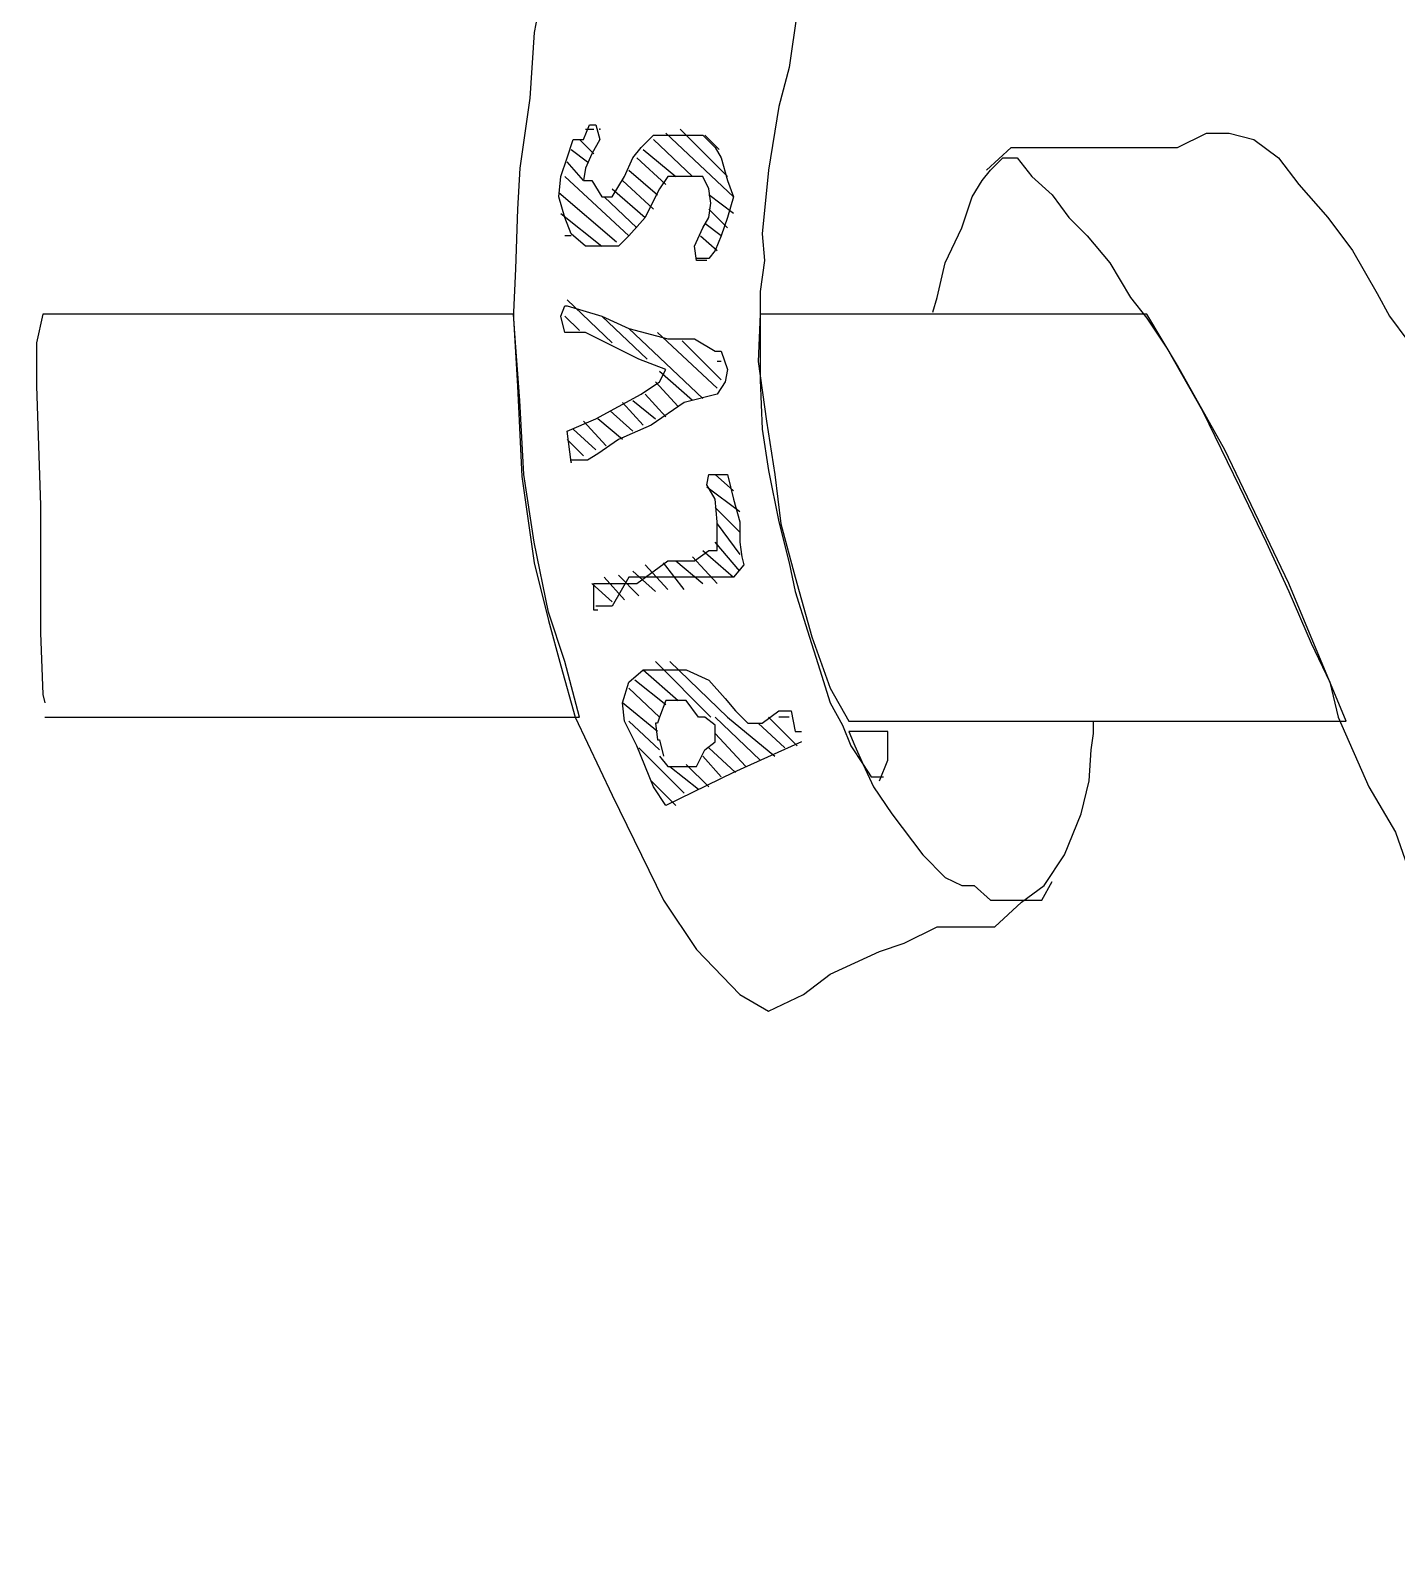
# Model space of a CAD drawing. Extents: x 731154 to 731744, y 4379381 to 4380408.
# Drawn here: x 731186.59 to 731193.23, y 4380228.09 to 4380235.47 of the extents above; entities that cross this region are included whole.
import ezdxf

# ---------------------------------------------------------------- set-up
doc = ezdxf.new("R2010")
doc.units = 0
doc.layers.get('0').update_dxf_attribs({"linetype": 'CONTINUOUS'})

msp = doc.modelspace()

# ---------------------------------------------------------------- linework, layer by layer
at = {"color": 0, "linetype": 'CONTINUOUS'}
for p, q in [((731189.11, 4380235.83), (731189.04, 4380235.46)), ((731189.11, 4380235.83), (731189.04, 4380235.46)), ((731190.32, 4380235.56), (731190.28, 4380235.29)), ((731190.32, 4380235.56), (731190.28, 4380235.29)), ((731189.04, 4380235.46), (731189.02, 4380235.14)), ((731189.04, 4380235.46), (731189.02, 4380235.14)), ((731190.28, 4380235.29), (731190.23, 4380235.1)), ((731190.28, 4380235.29), (731190.23, 4380235.1)), ((731189.02, 4380235.14), (731188.97, 4380234.8)), ((731189.02, 4380235.14), (731188.97, 4380234.8)), ((731190.23, 4380235.1), (731190.18, 4380234.79)), ((731190.23, 4380235.1), (731190.18, 4380234.79)), ((731189.28, 4380234.94), (731189.31, 4380235.01)), ((731189.28, 4380234.94), (731189.31, 4380235.01)), ((731189.29, 4380234.99), (731189.33, 4380234.99)), ((731189.29, 4380234.99), (731189.33, 4380234.99)), ((731189.31, 4380235.01), (731189.34, 4380235.01)), ((731189.31, 4380235.01), (731189.34, 4380235.01)), ((731189.34, 4380235.01), (731189.36, 4380234.94)), ((731189.34, 4380235.01), (731189.36, 4380234.94)), ((731189.56, 4380234.9), (731189.62, 4380234.96)), ((731189.56, 4380234.9), (731189.62, 4380234.96)), ((731189.62, 4380234.96), (731189.69, 4380234.96)), ((731189.62, 4380234.96), (731189.69, 4380234.96)), ((731189.68, 4380234.97), (731190.01, 4380234.66)), ((731189.68, 4380234.97), (731190.01, 4380234.66)), ((731189.69, 4380234.96), (731189.77, 4380234.96)), ((731189.69, 4380234.96), (731189.77, 4380234.96)), ((731189.98, 4380234.76), (731189.75, 4380234.99)), ((731189.98, 4380234.76), (731189.75, 4380234.99)), ((731189.77, 4380234.96), (731189.86, 4380234.96)), ((731189.77, 4380234.96), (731189.86, 4380234.96)), ((731189.86, 4380234.96), (731189.92, 4380234.9)), ((731189.86, 4380234.96), (731189.92, 4380234.9)), ((731189.87, 4380234.96), (731189.94, 4380234.89)), ((731189.87, 4380234.96), (731189.94, 4380234.89)), ((731192.17, 4380234.9), (731192.31, 4380234.97)), ((731192.17, 4380234.9), (731192.31, 4380234.97)), ((731192.31, 4380234.97), (731192.42, 4380234.97)), ((731192.31, 4380234.97), (731192.42, 4380234.97)), ((731192.42, 4380234.97), (731192.54, 4380234.94)), ((731192.42, 4380234.97), (731192.54, 4380234.94)), ((731189.2, 4380234.85), (731189.23, 4380234.94)), ((731189.2, 4380234.85), (731189.23, 4380234.94)), ((731189.22, 4380234.89), (731189.3, 4380234.83)), ((731189.22, 4380234.89), (731189.3, 4380234.83)), ((731189.23, 4380234.94), (731189.26, 4380234.94)), ((731189.23, 4380234.94), (731189.26, 4380234.94)), ((731189.33, 4380234.87), (731189.26, 4380234.94)), ((731189.26, 4380234.94), (731189.28, 4380234.94)), ((731189.33, 4380234.87), (731189.26, 4380234.94)), ((731189.26, 4380234.94), (731189.28, 4380234.94)), ((731189.36, 4380234.94), (731189.32, 4380234.87)), ((731189.36, 4380234.94), (731189.32, 4380234.87)), ((731189.52, 4380234.85), (731189.56, 4380234.9)), ((731189.52, 4380234.85), (731189.56, 4380234.9)), ((731189.57, 4380234.89), (731189.73, 4380234.76)), ((731189.57, 4380234.89), (731189.73, 4380234.76)), ((731189.81, 4380234.76), (731189.62, 4380234.94)), ((731189.81, 4380234.76), (731189.62, 4380234.94)), ((731189.92, 4380234.9), (731189.95, 4380234.85)), ((731189.92, 4380234.9), (731189.95, 4380234.85)), ((731191.24, 4380234.79), (731191.36, 4380234.9)), ((731191.24, 4380234.79), (731191.36, 4380234.9)), ((731191.36, 4380234.9), (731191.46, 4380234.9)), ((731191.36, 4380234.9), (731191.46, 4380234.9)), ((731191.46, 4380234.9), (731191.61, 4380234.9)), ((731191.46, 4380234.9), (731191.61, 4380234.9)), ((731191.61, 4380234.9), (731191.75, 4380234.9)), ((731191.61, 4380234.9), (731191.75, 4380234.9)), ((731191.75, 4380234.9), (731191.92, 4380234.9)), ((731191.75, 4380234.9), (731191.92, 4380234.9)), ((731191.92, 4380234.9), (731192.02, 4380234.9)), ((731191.92, 4380234.9), (731192.02, 4380234.9)), ((731192.02, 4380234.9), (731192.17, 4380234.9)), ((731192.02, 4380234.9), (731192.17, 4380234.9)), ((731192.54, 4380234.94), (731192.66, 4380234.85)), ((731192.54, 4380234.94), (731192.66, 4380234.85)), ((731188.97, 4380234.8), (731188.96, 4380234.6)), ((731188.97, 4380234.8), (731188.96, 4380234.6)), ((731189.17, 4380234.76), (731189.2, 4380234.85)), ((731189.17, 4380234.76), (731189.2, 4380234.85)), ((731189.28, 4380234.74), (731189.2, 4380234.83)), ((731189.28, 4380234.74), (731189.2, 4380234.83)), ((731189.29, 4380234.8), (731189.28, 4380234.74)), ((731189.29, 4380234.8), (731189.28, 4380234.74)), ((731189.32, 4380234.87), (731189.29, 4380234.8)), ((731189.32, 4380234.87), (731189.29, 4380234.8)), ((731189.48, 4380234.76), (731189.52, 4380234.85)), ((731189.48, 4380234.76), (731189.52, 4380234.85)), ((731189.68, 4380234.72), (731189.54, 4380234.85)), ((731189.68, 4380234.72), (731189.54, 4380234.85)), ((731189.95, 4380234.85), (731189.98, 4380234.74)), ((731189.95, 4380234.85), (731189.98, 4380234.74)), ((731191.26, 4380234.79), (731191.32, 4380234.85)), ((731191.26, 4380234.79), (731191.32, 4380234.85)), ((731191.32, 4380234.85), (731191.39, 4380234.85)), ((731191.32, 4380234.85), (731191.39, 4380234.85)), ((731191.39, 4380234.85), (731191.46, 4380234.76)), ((731191.39, 4380234.85), (731191.46, 4380234.76)), ((731192.66, 4380234.85), (731192.76, 4380234.72)), ((731192.66, 4380234.85), (731192.76, 4380234.72)), ((731189.16, 4380234.66), (731189.17, 4380234.76)), ((731189.16, 4380234.66), (731189.17, 4380234.76)), ((731189.19, 4380234.76), (731189.5, 4380234.47)), ((731189.19, 4380234.76), (731189.5, 4380234.47)), ((731189.28, 4380234.74), (731189.29, 4380234.74)), ((731189.28, 4380234.74), (731189.29, 4380234.74)), ((731189.29, 4380234.74), (731189.32, 4380234.74)), ((731189.29, 4380234.74), (731189.32, 4380234.74)), ((731189.32, 4380234.74), (731189.37, 4380234.66)), ((731189.32, 4380234.74), (731189.37, 4380234.66)), ((731189.42, 4380234.66), (731189.48, 4380234.76)), ((731189.42, 4380234.66), (731189.48, 4380234.76)), ((731189.62, 4380234.6), (731189.47, 4380234.74)), ((731189.62, 4380234.6), (731189.47, 4380234.74)), ((731189.5, 4380234.79), (731189.64, 4380234.67)), ((731189.5, 4380234.79), (731189.64, 4380234.67)), ((731189.69, 4380234.76), (731189.65, 4380234.7)), ((731189.69, 4380234.76), (731189.65, 4380234.7)), ((731189.75, 4380234.76), (731189.69, 4380234.76)), ((731189.75, 4380234.76), (731189.69, 4380234.76)), ((731189.81, 4380234.76), (731189.75, 4380234.76)), ((731189.81, 4380234.76), (731189.75, 4380234.76)), ((731189.86, 4380234.76), (731189.81, 4380234.76)), ((731189.86, 4380234.76), (731189.81, 4380234.76)), ((731189.89, 4380234.7), (731189.86, 4380234.76)), ((731189.89, 4380234.7), (731189.86, 4380234.76)), ((731189.98, 4380234.74), (731190.01, 4380234.66)), ((731189.98, 4380234.74), (731190.01, 4380234.66)), ((731190.18, 4380234.79), (731190.15, 4380234.48)), ((731190.18, 4380234.79), (731190.15, 4380234.48)), ((731191.17, 4380234.66), (731191.22, 4380234.74)), ((731191.17, 4380234.66), (731191.22, 4380234.74)), ((731191.22, 4380234.74), (731191.26, 4380234.79)), ((731191.22, 4380234.74), (731191.26, 4380234.79)), ((731191.46, 4380234.76), (731191.56, 4380234.67)), ((731191.46, 4380234.76), (731191.56, 4380234.67)), ((731189.44, 4380234.44), (731189.16, 4380234.68)), ((731189.44, 4380234.44), (731189.16, 4380234.68)), ((731189.19, 4380234.56), (731189.16, 4380234.66)), ((731189.19, 4380234.56), (731189.16, 4380234.66)), ((731189.37, 4380234.66), (731189.42, 4380234.66)), ((731189.37, 4380234.66), (731189.42, 4380234.66)), ((731189.54, 4380234.51), (731189.38, 4380234.66)), ((731189.54, 4380234.51), (731189.38, 4380234.66)), ((731189.42, 4380234.7), (731189.58, 4380234.56)), ((731189.42, 4380234.7), (731189.58, 4380234.56)), ((731189.65, 4380234.7), (731189.61, 4380234.62)), ((731189.65, 4380234.7), (731189.61, 4380234.62)), ((731189.9, 4380234.63), (731189.89, 4380234.7)), ((731189.9, 4380234.63), (731189.89, 4380234.7)), ((731190.01, 4380234.58), (731189.89, 4380234.67)), ((731190.01, 4380234.58), (731189.89, 4380234.67)), ((731190.01, 4380234.66), (731189.98, 4380234.56)), ((731190.01, 4380234.66), (731189.98, 4380234.56)), ((731191.12, 4380234.51), (731191.17, 4380234.66)), ((731191.12, 4380234.51), (731191.17, 4380234.66)), ((731191.56, 4380234.67), (731191.64, 4380234.56)), ((731191.56, 4380234.67), (731191.64, 4380234.56)), ((731192.76, 4380234.72), (731192.9, 4380234.56)), ((731192.76, 4380234.72), (731192.9, 4380234.56)), ((731188.96, 4380234.6), (731188.95, 4380234.31)), ((731188.96, 4380234.6), (731188.95, 4380234.31)), ((731189.17, 4380234.58), (731189.37, 4380234.42)), ((731189.17, 4380234.58), (731189.37, 4380234.42)), ((731189.61, 4380234.62), (731189.58, 4380234.56)), ((731189.61, 4380234.62), (731189.58, 4380234.56)), ((731189.89, 4380234.56), (731189.9, 4380234.63)), ((731189.89, 4380234.56), (731189.9, 4380234.63)), ((731189.89, 4380234.6), (731189.98, 4380234.51)), ((731189.89, 4380234.6), (731189.98, 4380234.51)), ((731189.22, 4380234.48), (731189.19, 4380234.56)), ((731189.22, 4380234.48), (731189.19, 4380234.56)), ((731189.58, 4380234.56), (731189.5, 4380234.47)), ((731189.58, 4380234.56), (731189.5, 4380234.47)), ((731189.82, 4380234.42), (731189.86, 4380234.51)), ((731189.82, 4380234.42), (731189.86, 4380234.51)), ((731189.86, 4380234.51), (731189.89, 4380234.56)), ((731189.86, 4380234.51), (731189.89, 4380234.56)), ((731189.95, 4380234.47), (731189.87, 4380234.53)), ((731189.95, 4380234.47), (731189.87, 4380234.53)), ((731189.98, 4380234.56), (731189.95, 4380234.47)), ((731189.98, 4380234.56), (731189.95, 4380234.47)), ((731191.04, 4380234.34), (731191.12, 4380234.51)), ((731191.04, 4380234.34), (731191.12, 4380234.51)), ((731191.64, 4380234.56), (731191.73, 4380234.47)), ((731191.64, 4380234.56), (731191.73, 4380234.47)), ((731192.9, 4380234.56), (731193.02, 4380234.4)), ((731192.9, 4380234.56), (731193.02, 4380234.4)), ((731189.22, 4380234.47), (731189.19, 4380234.47)), ((731189.22, 4380234.47), (731189.19, 4380234.47)), ((731189.29, 4380234.42), (731189.22, 4380234.48)), ((731189.29, 4380234.42), (731189.22, 4380234.48)), ((731189.5, 4380234.47), (731189.45, 4380234.42)), ((731189.5, 4380234.47), (731189.45, 4380234.42)), ((731189.85, 4380234.47), (731189.93, 4380234.4)), ((731189.85, 4380234.47), (731189.93, 4380234.4)), ((731189.95, 4380234.47), (731189.92, 4380234.4)), ((731189.95, 4380234.47), (731189.92, 4380234.4)), ((731190.15, 4380234.48), (731190.16, 4380234.35)), ((731190.15, 4380234.48), (731190.16, 4380234.35)), ((731191.73, 4380234.47), (731191.84, 4380234.34)), ((731191.73, 4380234.47), (731191.84, 4380234.34)), ((731189.39, 4380234.42), (731189.29, 4380234.42)), ((731189.39, 4380234.42), (731189.29, 4380234.42)), ((731189.45, 4380234.42), (731189.39, 4380234.42)), ((731189.45, 4380234.42), (731189.39, 4380234.42)), ((731189.83, 4380234.35), (731189.82, 4380234.42)), ((731189.83, 4380234.35), (731189.82, 4380234.42)), ((731189.87, 4380234.36), (731189.83, 4380234.36)), ((731189.87, 4380234.36), (731189.83, 4380234.36)), ((731189.87, 4380234.36), (731189.85, 4380234.36)), ((731189.87, 4380234.36), (731189.85, 4380234.36)), ((731189.89, 4380234.36), (731189.87, 4380234.36)), ((731189.89, 4380234.36), (731189.87, 4380234.36)), ((731189.92, 4380234.4), (731189.89, 4380234.36)), ((731189.92, 4380234.4), (731189.89, 4380234.36)), ((731193.02, 4380234.4), (731193.14, 4380234.19)), ((731193.02, 4380234.4), (731193.14, 4380234.19)), ((731188.95, 4380234.31), (731188.94, 4380234.1)), ((731188.95, 4380234.31), (731188.94, 4380234.1)), ((731189.85, 4380234.35), (731189.83, 4380234.35)), ((731189.85, 4380234.35), (731189.83, 4380234.35)), ((731189.88, 4380234.35), (731189.85, 4380234.35)), ((731189.88, 4380234.35), (731189.85, 4380234.35)), ((731190.16, 4380234.35), (731190.14, 4380234.2)), ((731190.16, 4380234.35), (731190.14, 4380234.2)), ((731191, 4380234.17), (731191.04, 4380234.34)), ((731191, 4380234.17), (731191.04, 4380234.34)), ((731191.84, 4380234.34), (731191.94, 4380234.17)), ((731191.84, 4380234.34), (731191.94, 4380234.17)), ((731189.2, 4380234.16), (731189.42, 4380233.95)), ((731189.2, 4380234.16), (731189.42, 4380233.95)), ((731190.14, 4380234.2), (731190.14, 4380234.08)), ((731190.14, 4380234.2), (731190.14, 4380234.08)), ((731190.98, 4380234.1), (731191, 4380234.17)), ((731190.98, 4380234.1), (731191, 4380234.17)), ((731191.94, 4380234.17), (731192.02, 4380234.07)), ((731191.94, 4380234.17), (731192.02, 4380234.07)), ((731193.14, 4380234.19), (731193.2, 4380234.08)), ((731193.14, 4380234.19), (731193.2, 4380234.08)), ((731186.65, 4380234.09), (731186.62, 4380233.95)), ((731186.65, 4380234.09), (731186.62, 4380233.95)), ((731186.7, 4380234.09), (731186.65, 4380234.09)), ((731186.7, 4380234.09), (731186.65, 4380234.09)), ((731186.89, 4380234.09), (731186.7, 4380234.09)), ((731186.89, 4380234.09), (731186.7, 4380234.09)), ((731187.29, 4380234.09), (731186.89, 4380234.09)), ((731187.29, 4380234.09), (731186.89, 4380234.09)), ((731188.32, 4380234.09), (731187.29, 4380234.09)), ((731188.32, 4380234.09), (731187.29, 4380234.09)), ((731188.94, 4380234.09), (731188.32, 4380234.09)), ((731188.94, 4380234.09), (731188.32, 4380234.09)), ((731188.94, 4380234.1), (731188.94, 4380234.07)), ((731188.94, 4380234.1), (731188.94, 4380234.07)), ((731188.95, 4380233.95), (731188.94, 4380234.09)), ((731188.95, 4380233.95), (731188.94, 4380234.09)), ((731188.94, 4380234.07), (731188.96, 4380233.74)), ((731188.94, 4380234.07), (731188.96, 4380233.74)), ((731189.17, 4380234.08), (731189.19, 4380234.13)), ((731189.17, 4380234.08), (731189.19, 4380234.13)), ((731189.19, 4380234), (731189.17, 4380234.08)), ((731189.19, 4380234), (731189.17, 4380234.08)), ((731189.19, 4380234.13), (731189.2, 4380234.13)), ((731189.19, 4380234.13), (731189.2, 4380234.13)), ((731189.26, 4380234.01), (731189.19, 4380234.08)), ((731189.26, 4380234.01), (731189.19, 4380234.08)), ((731189.2, 4380234.13), (731189.37, 4380234.08)), ((731189.2, 4380234.13), (731189.37, 4380234.08)), ((731189.37, 4380234.08), (731189.5, 4380234.02)), ((731189.59, 4380233.87), (731189.37, 4380234.08)), ((731189.37, 4380234.08), (731189.5, 4380234.02)), ((731189.59, 4380233.87), (731189.37, 4380234.08)), ((731190.14, 4380234.09), (731190.13, 4380233.86)), ((731190.14, 4380234.09), (731190.13, 4380233.86)), ((731190.23, 4380234.09), (731190.14, 4380234.09)), ((731190.23, 4380234.09), (731190.14, 4380234.09)), ((731190.14, 4380234.08), (731190.14, 4380233.77)), ((731190.14, 4380234.08), (731190.14, 4380233.77)), ((731190.58, 4380234.09), (731190.23, 4380234.09)), ((731190.58, 4380234.09), (731190.23, 4380234.09)), ((731190.97, 4380234.09), (731190.58, 4380234.09)), ((731190.97, 4380234.09), (731190.58, 4380234.09)), ((731191.26, 4380234.09), (731190.97, 4380234.09)), ((731191.26, 4380234.09), (731190.97, 4380234.09)), ((731191.77, 4380234.09), (731191.26, 4380234.09)), ((731191.77, 4380234.09), (731191.26, 4380234.09)), ((731192.02, 4380234.09), (731191.77, 4380234.09)), ((731192.02, 4380234.09), (731191.77, 4380234.09)), ((731192.17, 4380233.84), (731192.02, 4380234.09)), ((731192.17, 4380233.84), (731192.02, 4380234.09)), ((731192.02, 4380234.07), (731192.12, 4380233.92)), ((731192.02, 4380234.07), (731192.12, 4380233.92)), ((731193.2, 4380234.08), (731193.29, 4380233.96)), ((731193.2, 4380234.08), (731193.29, 4380233.96)), ((731189.24, 4380234), (731189.19, 4380234)), ((731189.24, 4380234), (731189.19, 4380234)), ((731189.29, 4380234), (731189.24, 4380234)), ((731189.29, 4380234), (731189.24, 4380234)), ((731189.39, 4380233.95), (731189.29, 4380234)), ((731189.39, 4380233.95), (731189.29, 4380234)), ((731189.5, 4380234.02), (731189.69, 4380233.97)), ((731189.5, 4380234.02), (731189.86, 4380233.68)), ((731189.5, 4380234.02), (731189.69, 4380233.97)), ((731189.5, 4380234.02), (731189.86, 4380233.68)), ((731189.93, 4380233.73), (731189.64, 4380234)), ((731189.93, 4380233.73), (731189.64, 4380234)), ((731186.62, 4380233.95), (731186.62, 4380233.74)), ((731186.62, 4380233.95), (731186.62, 4380233.74)), ((731188.97, 4380233.67), (731188.95, 4380233.95)), ((731188.97, 4380233.67), (731188.95, 4380233.95)), ((731189.55, 4380233.87), (731189.39, 4380233.95)), ((731189.55, 4380233.87), (731189.39, 4380233.95)), ((731189.69, 4380233.97), (731189.82, 4380233.97)), ((731189.69, 4380233.97), (731189.82, 4380233.97)), ((731189.76, 4380233.96), (731189.95, 4380233.77)), ((731189.76, 4380233.96), (731189.95, 4380233.77)), ((731189.82, 4380233.97), (731189.92, 4380233.91)), ((731189.82, 4380233.97), (731189.92, 4380233.91)), ((731192.12, 4380233.92), (731192.29, 4380233.62)), ((731192.12, 4380233.92), (731192.29, 4380233.62)), ((731189.68, 4380233.82), (731189.55, 4380233.87)), ((731189.68, 4380233.82), (731189.55, 4380233.87)), ((731189.92, 4380233.91), (731189.95, 4380233.91)), ((731189.92, 4380233.91), (731189.95, 4380233.91)), ((731189.95, 4380233.86), (731189.93, 4380233.86)), ((731189.95, 4380233.86), (731189.93, 4380233.86)), ((731189.95, 4380233.91), (731189.98, 4380233.82)), ((731189.95, 4380233.91), (731189.98, 4380233.82)), ((731190.13, 4380233.86), (731190.17, 4380233.57)), ((731190.13, 4380233.86), (731190.17, 4380233.57)), ((731192.4, 4380233.43), (731192.17, 4380233.84)), ((731192.4, 4380233.43), (731192.17, 4380233.84)), ((731189.65, 4380233.76), (731189.68, 4380233.82)), ((731189.65, 4380233.76), (731189.68, 4380233.82)), ((731189.81, 4380233.67), (731189.65, 4380233.81)), ((731189.81, 4380233.67), (731189.65, 4380233.81)), ((731189.98, 4380233.82), (731189.97, 4380233.76)), ((731189.98, 4380233.82), (731189.97, 4380233.76)), ((731190.14, 4380233.77), (731190.15, 4380233.53)), ((731190.14, 4380233.77), (731190.15, 4380233.53)), ((731186.62, 4380233.74), (731186.64, 4380233.16)), ((731186.62, 4380233.74), (731186.64, 4380233.16)), ((731188.96, 4380233.74), (731188.98, 4380233.3)), ((731188.96, 4380233.74), (731188.98, 4380233.3)), ((731189.34, 4380233.58), (731189.56, 4380233.7)), ((731189.34, 4380233.58), (731189.56, 4380233.7)), ((731189.56, 4380233.7), (731189.65, 4380233.76)), ((731189.56, 4380233.7), (731189.65, 4380233.76)), ((731189.68, 4380233.59), (731189.58, 4380233.7)), ((731189.68, 4380233.59), (731189.58, 4380233.7)), ((731189.63, 4380233.76), (731189.74, 4380233.64)), ((731189.63, 4380233.76), (731189.74, 4380233.64)), ((731189.93, 4380233.7), (731189.77, 4380233.66)), ((731189.93, 4380233.7), (731189.77, 4380233.66)), ((731189.97, 4380233.76), (731189.93, 4380233.7)), ((731189.97, 4380233.76), (731189.93, 4380233.7)), ((731188.99, 4380233.31), (731188.97, 4380233.67)), ((731188.99, 4380233.31), (731188.97, 4380233.67)), ((731189.41, 4380233.62), (731189.52, 4380233.52)), ((731189.41, 4380233.62), (731189.52, 4380233.52)), ((731189.57, 4380233.55), (731189.47, 4380233.66)), ((731189.57, 4380233.55), (731189.47, 4380233.66)), ((731189.52, 4380233.67), (731189.63, 4380233.58)), ((731189.52, 4380233.67), (731189.63, 4380233.58)), ((731189.77, 4380233.66), (731189.61, 4380233.55)), ((731189.77, 4380233.66), (731189.61, 4380233.55)), ((731192.29, 4380233.62), (731192.47, 4380233.25)), ((731192.29, 4380233.62), (731192.47, 4380233.25)), ((731189.2, 4380233.52), (731189.34, 4380233.58)), ((731189.2, 4380233.52), (731189.34, 4380233.58)), ((731189.28, 4380233.57), (731189.39, 4380233.45)), ((731189.28, 4380233.57), (731189.39, 4380233.45)), ((731189.47, 4380233.48), (731189.35, 4380233.58)), ((731189.47, 4380233.48), (731189.35, 4380233.58)), ((731189.61, 4380233.55), (731189.45, 4380233.48)), ((731189.61, 4380233.55), (731189.45, 4380233.48)), ((731190.17, 4380233.57), (731190.21, 4380233.31)), ((731190.17, 4380233.57), (731190.21, 4380233.31)), ((731189.22, 4380233.37), (731189.2, 4380233.52)), ((731189.22, 4380233.37), (731189.2, 4380233.52)), ((731189.2, 4380233.48), (731189.28, 4380233.4)), ((731189.2, 4380233.48), (731189.28, 4380233.4)), ((731189.34, 4380233.43), (731189.23, 4380233.53)), ((731189.34, 4380233.43), (731189.23, 4380233.53)), ((731189.45, 4380233.48), (731189.35, 4380233.41)), ((731189.45, 4380233.48), (731189.35, 4380233.41)), ((731190.15, 4380233.53), (731190.18, 4380233.33)), ((731190.15, 4380233.53), (731190.18, 4380233.33)), ((731189.35, 4380233.41), (731189.3, 4380233.38)), ((731189.35, 4380233.41), (731189.3, 4380233.38)), ((731192.71, 4380232.78), (731192.4, 4380233.43)), ((731192.71, 4380232.78), (731192.4, 4380233.43)), ((731189.25, 4380233.38), (731189.22, 4380233.38)), ((731189.25, 4380233.38), (731189.22, 4380233.38)), ((731189.3, 4380233.38), (731189.25, 4380233.38)), ((731189.3, 4380233.38), (731189.25, 4380233.38)), ((731190.18, 4380233.33), (731190.23, 4380233.08)), ((731190.18, 4380233.33), (731190.23, 4380233.08)), ((731188.98, 4380233.3), (731189.04, 4380232.88)), ((731188.98, 4380233.3), (731189.04, 4380232.88)), ((731189.04, 4380232.98), (731188.99, 4380233.31)), ((731189.04, 4380232.98), (731188.99, 4380233.31)), ((731189.88, 4380233.26), (731189.89, 4380233.31)), ((731189.88, 4380233.26), (731189.89, 4380233.31)), ((731189.92, 4380233.19), (731189.88, 4380233.26)), ((731189.92, 4380233.19), (731189.88, 4380233.26)), ((731189.88, 4380233.25), (731190.04, 4380233.13)), ((731189.88, 4380233.25), (731190.04, 4380233.13)), ((731189.89, 4380233.31), (731189.95, 4380233.31)), ((731189.89, 4380233.31), (731189.95, 4380233.31)), ((731190.01, 4380233.23), (731189.92, 4380233.31)), ((731190.01, 4380233.23), (731189.92, 4380233.31)), ((731189.95, 4380233.31), (731189.98, 4380233.31)), ((731189.95, 4380233.31), (731189.98, 4380233.31)), ((731189.98, 4380233.31), (731190.01, 4380233.19)), ((731189.98, 4380233.31), (731190.01, 4380233.19)), ((731190.21, 4380233.31), (731190.24, 4380233.07)), ((731190.21, 4380233.31), (731190.24, 4380233.07)), ((731192.47, 4380233.25), (731192.6, 4380232.98)), ((731192.47, 4380233.25), (731192.6, 4380232.98)), ((731189.93, 4380233.08), (731189.92, 4380233.19)), ((731189.93, 4380233.08), (731189.92, 4380233.19)), ((731190.01, 4380233.19), (731190.04, 4380233.08)), ((731190.01, 4380233.19), (731190.04, 4380233.08)), ((731186.64, 4380233.16), (731186.64, 4380232.78)), ((731186.64, 4380233.16), (731186.64, 4380232.78)), ((731190.04, 4380233.03), (731189.92, 4380233.15)), ((731190.04, 4380233.03), (731189.92, 4380233.15)), ((731189.93, 4380232.94), (731189.93, 4380233.08)), ((731189.93, 4380232.94), (731189.93, 4380233.08)), ((731189.93, 4380233.07), (731190.04, 4380232.92)), ((731189.93, 4380233.07), (731190.04, 4380232.92)), ((731190.04, 4380233.08), (731190.04, 4380232.98)), ((731190.04, 4380233.08), (731190.04, 4380232.98)), ((731190.23, 4380233.08), (731190.28, 4380232.88)), ((731190.23, 4380233.08), (731190.28, 4380232.88)), ((731190.24, 4380233.07), (731190.31, 4380232.81)), ((731190.24, 4380233.07), (731190.31, 4380232.81)), ((731189.11, 4380232.64), (731189.04, 4380232.98)), ((731189.11, 4380232.64), (731189.04, 4380232.98)), ((731190.04, 4380232.84), (731189.92, 4380232.98)), ((731190.04, 4380232.84), (731189.92, 4380232.98)), ((731190.04, 4380232.98), (731190.05, 4380232.91)), ((731190.04, 4380232.98), (731190.05, 4380232.91)), ((731192.6, 4380232.98), (731192.71, 4380232.74)), ((731192.6, 4380232.98), (731192.71, 4380232.74)), ((731189.04, 4380232.88), (731189.11, 4380232.6)), ((731189.04, 4380232.88), (731189.11, 4380232.6)), ((731189.54, 4380232.78), (731189.69, 4380232.89)), ((731189.54, 4380232.78), (731189.69, 4380232.89)), ((731189.77, 4380232.75), (731189.67, 4380232.88)), ((731189.77, 4380232.75), (731189.67, 4380232.88)), ((731189.69, 4380232.89), (731189.82, 4380232.89)), ((731189.69, 4380232.89), (731189.82, 4380232.89)), ((731189.73, 4380232.89), (731189.86, 4380232.78)), ((731189.73, 4380232.89), (731189.86, 4380232.78)), ((731189.93, 4380232.78), (731189.81, 4380232.91)), ((731189.93, 4380232.78), (731189.81, 4380232.91)), ((731189.82, 4380232.89), (731189.89, 4380232.94)), ((731189.82, 4380232.89), (731189.89, 4380232.94)), ((731189.86, 4380232.94), (731190.01, 4380232.81)), ((731189.86, 4380232.94), (731190.01, 4380232.81)), ((731189.89, 4380232.94), (731189.93, 4380232.94)), ((731189.89, 4380232.94), (731189.93, 4380232.94)), ((731190.05, 4380232.91), (731190.06, 4380232.87)), ((731190.05, 4380232.91), (731190.06, 4380232.87)), ((731190.28, 4380232.88), (731190.31, 4380232.74)), ((731190.28, 4380232.88), (731190.31, 4380232.74)), ((731189.48, 4380232.7), (731189.38, 4380232.81)), ((731189.48, 4380232.7), (731189.38, 4380232.81)), ((731189.5, 4380232.81), (731189.42, 4380232.67)), ((731189.5, 4380232.81), (731189.42, 4380232.67)), ((731189.45, 4380232.82), (731189.55, 4380232.72)), ((731189.45, 4380232.82), (731189.55, 4380232.72)), ((731189.61, 4380232.81), (731189.5, 4380232.81)), ((731189.61, 4380232.81), (731189.5, 4380232.81)), ((731189.63, 4380232.74), (731189.52, 4380232.84)), ((731189.63, 4380232.74), (731189.52, 4380232.84)), ((731189.58, 4380232.87), (731189.69, 4380232.75)), ((731189.58, 4380232.87), (731189.69, 4380232.75)), ((731189.81, 4380232.81), (731189.61, 4380232.81)), ((731189.81, 4380232.81), (731189.61, 4380232.81)), ((731189.9, 4380232.81), (731189.81, 4380232.81)), ((731189.9, 4380232.81), (731189.81, 4380232.81)), ((731190.01, 4380232.81), (731189.9, 4380232.81)), ((731190.01, 4380232.81), (731189.9, 4380232.81)), ((731190.06, 4380232.87), (731190.01, 4380232.81)), ((731190.06, 4380232.87), (731190.01, 4380232.81)), ((731190.31, 4380232.81), (731190.39, 4380232.52)), ((731190.31, 4380232.81), (731190.39, 4380232.52)), ((731186.64, 4380232.78), (731186.64, 4380232.54)), ((731186.64, 4380232.78), (731186.64, 4380232.54)), ((731189.32, 4380232.78), (731189.42, 4380232.69)), ((731189.32, 4380232.78), (731189.42, 4380232.69)), ((731189.33, 4380232.65), (731189.33, 4380232.78)), ((731189.33, 4380232.78), (731189.42, 4380232.78)), ((731189.33, 4380232.65), (731189.33, 4380232.78)), ((731189.33, 4380232.78), (731189.42, 4380232.78)), ((731189.42, 4380232.78), (731189.54, 4380232.78)), ((731189.42, 4380232.78), (731189.54, 4380232.78)), ((731190.31, 4380232.74), (731190.37, 4380232.55)), ((731190.31, 4380232.74), (731190.37, 4380232.55)), ((731192.99, 4380232.11), (731192.71, 4380232.78)), ((731192.99, 4380232.11), (731192.71, 4380232.78)), ((731192.71, 4380232.74), (731192.82, 4380232.49)), ((731192.71, 4380232.74), (731192.82, 4380232.49)), ((731189.42, 4380232.67), (731189.34, 4380232.67)), ((731189.42, 4380232.67), (731189.34, 4380232.67)), ((731189.19, 4380232.4), (731189.11, 4380232.64)), ((731189.19, 4380232.4), (731189.11, 4380232.64)), ((731189.11, 4380232.6), (731189.17, 4380232.38)), ((731189.11, 4380232.6), (731189.17, 4380232.38)), ((731189.35, 4380232.65), (731189.33, 4380232.65)), ((731189.35, 4380232.65), (731189.33, 4380232.65)), ((731186.64, 4380232.54), (731186.65, 4380232.24)), ((731186.64, 4380232.54), (731186.65, 4380232.24)), ((731190.37, 4380232.55), (731190.43, 4380232.36)), ((731190.37, 4380232.55), (731190.43, 4380232.36)), ((731190.39, 4380232.52), (731190.48, 4380232.27)), ((731190.39, 4380232.52), (731190.48, 4380232.27)), ((731192.82, 4380232.49), (731192.91, 4380232.3)), ((731192.82, 4380232.49), (731192.91, 4380232.3)), ((731189.17, 4380232.38), (731189.24, 4380232.13)), ((731189.17, 4380232.38), (731189.24, 4380232.13)), ((731189.26, 4380232.13), (731189.19, 4380232.4)), ((731189.26, 4380232.13), (731189.19, 4380232.4)), ((731189.9, 4380232.13), (731189.63, 4380232.4)), ((731189.9, 4380232.13), (731189.63, 4380232.4)), ((731189.7, 4380232.4), (731189.98, 4380232.13)), ((731189.7, 4380232.4), (731189.98, 4380232.13)), ((731189.47, 4380232.2), (731189.5, 4380232.3)), ((731189.47, 4380232.2), (731189.5, 4380232.3)), ((731189.5, 4380232.3), (731189.57, 4380232.36)), ((731189.5, 4380232.3), (731189.57, 4380232.36)), ((731189.68, 4380232.19), (731189.53, 4380232.31)), ((731189.68, 4380232.19), (731189.53, 4380232.31)), ((731189.57, 4380232.36), (731189.64, 4380232.36)), ((731189.57, 4380232.36), (731189.74, 4380232.21)), ((731189.57, 4380232.36), (731189.64, 4380232.36)), ((731189.57, 4380232.36), (731189.74, 4380232.21)), ((731189.64, 4380232.36), (731189.7, 4380232.36)), ((731189.64, 4380232.36), (731189.7, 4380232.36)), ((731189.7, 4380232.36), (731189.78, 4380232.36)), ((731189.7, 4380232.36), (731189.78, 4380232.36)), ((731189.78, 4380232.36), (731189.89, 4380232.31)), ((731189.78, 4380232.36), (731189.89, 4380232.31)), ((731189.89, 4380232.31), (731189.97, 4380232.22)), ((731189.89, 4380232.31), (731189.97, 4380232.22)), ((731190.43, 4380232.36), (731190.48, 4380232.2)), ((731190.43, 4380232.36), (731190.48, 4380232.2)), ((731192.91, 4380232.3), (731192.95, 4380232.13)), ((731192.91, 4380232.3), (731192.95, 4380232.13)), ((731186.65, 4380232.24), (731186.66, 4380232.2)), ((731186.65, 4380232.24), (731186.66, 4380232.2)), ((731189.5, 4380232.27), (731189.65, 4380232.13)), ((731189.5, 4380232.27), (731189.65, 4380232.13)), ((731189.97, 4380232.22), (731190.02, 4380232.16)), ((731189.97, 4380232.22), (731190.02, 4380232.16)), ((731190.48, 4380232.27), (731190.57, 4380232.11)), ((731190.48, 4380232.27), (731190.57, 4380232.11)), ((731189.64, 4380232.06), (731189.47, 4380232.2)), ((731189.48, 4380232.11), (731189.47, 4380232.2)), ((731189.64, 4380232.06), (731189.47, 4380232.2)), ((731189.48, 4380232.11), (731189.47, 4380232.2)), ((731189.68, 4380232.21), (731189.65, 4380232.13)), ((731189.68, 4380232.21), (731189.65, 4380232.13)), ((731189.73, 4380232.21), (731189.68, 4380232.21)), ((731189.73, 4380232.21), (731189.68, 4380232.21)), ((731189.78, 4380232.21), (731189.73, 4380232.21)), ((731189.78, 4380232.21), (731189.73, 4380232.21)), ((731189.84, 4380232.13), (731189.78, 4380232.21)), ((731189.84, 4380232.13), (731189.78, 4380232.21)), ((731190.02, 4380232.16), (731190.08, 4380232.1)), ((731190.02, 4380232.16), (731190.08, 4380232.1)), ((731190.15, 4380232.1), (731190.23, 4380232.16)), ((731190.15, 4380232.1), (731190.23, 4380232.16)), ((731190.23, 4380232.16), (731190.26, 4380232.16)), ((731190.23, 4380232.16), (731190.26, 4380232.16)), ((731190.26, 4380232.16), (731190.29, 4380232.16)), ((731190.26, 4380232.16), (731190.29, 4380232.16)), ((731190.29, 4380232.16), (731190.31, 4380232.06)), ((731190.29, 4380232.16), (731190.31, 4380232.06)), ((731190.48, 4380232.2), (731190.54, 4380232.09)), ((731190.48, 4380232.2), (731190.54, 4380232.09)), ((731186.66, 4380232.13), (731186.7, 4380232.13)), ((731186.66, 4380232.13), (731186.7, 4380232.13)), ((731186.7, 4380232.13), (731188.07, 4380232.13)), ((731186.7, 4380232.13), (731188.07, 4380232.13)), ((731188.07, 4380232.13), (731189.26, 4380232.13)), ((731188.07, 4380232.13), (731189.26, 4380232.13)), ((731189.24, 4380232.13), (731189.42, 4380231.75)), ((731189.24, 4380232.13), (731189.42, 4380231.75)), ((731189.54, 4380231.99), (731189.48, 4380232.11)), ((731189.54, 4380231.99), (731189.48, 4380232.11)), ((731189.5, 4380232.11), (731189.65, 4380231.97)), ((731189.5, 4380232.11), (731189.65, 4380231.97)), ((731189.64, 4380232.1), (731189.63, 4380232.1)), ((731189.63, 4380232.1), (731189.64, 4380232.02)), ((731189.64, 4380232.1), (731189.63, 4380232.1)), ((731189.63, 4380232.1), (731189.64, 4380232.02)), ((731189.65, 4380232.13), (731189.64, 4380232.1)), ((731189.65, 4380232.13), (731189.64, 4380232.1)), ((731189.87, 4380232.13), (731189.84, 4380232.13)), ((731189.87, 4380232.13), (731189.84, 4380232.13)), ((731189.92, 4380232.09), (731189.87, 4380232.13)), ((731189.92, 4380232.09), (731189.87, 4380232.13)), ((731190.14, 4380231.92), (731189.92, 4380232.13)), ((731190.14, 4380231.92), (731189.92, 4380232.13)), ((731189.92, 4380232.01), (731189.92, 4380232.09)), ((731189.92, 4380232.01), (731189.92, 4380232.09)), ((731189.98, 4380232.13), (731190.21, 4380231.94)), ((731189.98, 4380232.13), (731190.21, 4380231.94)), ((731190.08, 4380232.1), (731190.15, 4380232.1)), ((731190.08, 4380232.1), (731190.15, 4380232.1)), ((731190.26, 4380231.98), (731190.13, 4380232.1)), ((731190.26, 4380231.98), (731190.13, 4380232.1)), ((731190.18, 4380232.13), (731190.32, 4380231.99)), ((731190.18, 4380232.13), (731190.32, 4380231.99)), ((731190.28, 4380232.13), (731190.23, 4380232.13)), ((731190.28, 4380232.13), (731190.23, 4380232.13)), ((731190.54, 4380232.09), (731190.58, 4380231.99)), ((731190.54, 4380232.09), (731190.58, 4380231.99)), ((731190.57, 4380232.11), (731191.17, 4380232.11)), ((731190.57, 4380232.11), (731190.63, 4380232.11)), ((731190.57, 4380232.11), (731191.17, 4380232.11)), ((731190.57, 4380232.11), (731190.63, 4380232.11)), ((731191.17, 4380232.11), (731191.83, 4380232.11)), ((731191.17, 4380232.11), (731191.83, 4380232.11)), ((731191.76, 4380232.05), (731191.76, 4380232.11)), ((731191.76, 4380232.05), (731191.76, 4380232.11)), ((731191.83, 4380232.11), (731192.63, 4380232.11)), ((731191.83, 4380232.11), (731192.63, 4380232.11)), ((731192.63, 4380232.11), (731192.99, 4380232.11)), ((731192.63, 4380232.11), (731192.99, 4380232.11)), ((731192.95, 4380232.13), (731193.1, 4380231.79)), ((731192.95, 4380232.13), (731193.1, 4380231.79)), ((731189.64, 4380232.02), (731189.65, 4380232.02)), ((731189.64, 4380232.02), (731189.65, 4380232.02)), ((731189.65, 4380232.02), (731189.67, 4380231.94)), ((731189.65, 4380232.02), (731189.67, 4380231.94)), ((731189.87, 4380231.97), (731189.92, 4380232.01)), ((731189.87, 4380231.97), (731189.92, 4380232.01)), ((731189.92, 4380232.05), (731190.07, 4380231.89)), ((731189.92, 4380232.05), (731190.07, 4380231.89)), ((731190.34, 4380232.01), (731190.01, 4380231.86)), ((731190.34, 4380232.01), (731190.01, 4380231.86)), ((731190.31, 4380232.06), (731190.34, 4380232.06)), ((731190.31, 4380232.06), (731190.34, 4380232.06)), ((731190.6, 4380232.06), (731190.57, 4380232.06)), ((731190.57, 4380232.06), (731190.6, 4380231.99)), ((731190.6, 4380232.06), (731190.57, 4380232.06)), ((731190.57, 4380232.06), (731190.6, 4380231.99)), ((731190.66, 4380232.06), (731190.6, 4380232.06)), ((731190.66, 4380232.06), (731190.6, 4380232.06)), ((731190.72, 4380232.06), (731190.66, 4380232.06)), ((731190.72, 4380232.06), (731190.66, 4380232.06)), ((731190.76, 4380232.06), (731190.72, 4380232.06)), ((731190.76, 4380232.06), (731190.72, 4380232.06)), ((731190.76, 4380231.99), (731190.76, 4380232.06)), ((731190.76, 4380231.99), (731190.76, 4380232.06)), ((731191.75, 4380231.97), (731191.76, 4380232.05)), ((731191.75, 4380231.97), (731191.76, 4380232.05)), ((731189.62, 4380231.79), (731189.54, 4380231.99)), ((731189.62, 4380231.79), (731189.54, 4380231.99)), ((731189.77, 4380231.76), (731189.55, 4380231.98)), ((731189.77, 4380231.76), (731189.55, 4380231.98)), ((731189.65, 4380231.94), (731189.69, 4380231.89)), ((731189.65, 4380231.94), (731189.69, 4380231.89)), ((731189.83, 4380231.89), (731189.87, 4380231.97)), ((731189.83, 4380231.89), (731189.87, 4380231.97)), ((731189.86, 4380231.94), (731189.95, 4380231.84)), ((731189.86, 4380231.94), (731189.95, 4380231.84)), ((731190.02, 4380231.86), (731189.89, 4380231.98)), ((731190.02, 4380231.86), (731189.89, 4380231.98)), ((731190.58, 4380231.99), (731190.64, 4380231.9)), ((731190.58, 4380231.99), (731190.64, 4380231.9)), ((731190.6, 4380231.99), (731190.64, 4380231.9)), ((731190.6, 4380231.99), (731190.64, 4380231.9)), ((731190.72, 4380231.82), (731190.76, 4380231.92)), ((731190.72, 4380231.82), (731190.76, 4380231.92)), ((731190.76, 4380231.92), (731190.76, 4380231.99)), ((731190.76, 4380231.92), (731190.76, 4380231.99)), ((731191.74, 4380231.82), (731191.75, 4380231.97)), ((731191.74, 4380231.82), (731191.75, 4380231.97)), ((731190.01, 4380231.86), (731189.68, 4380231.7)), ((731190.01, 4380231.86), (731189.68, 4380231.7)), ((731189.69, 4380231.89), (731189.76, 4380231.89)), ((731189.69, 4380231.89), (731189.76, 4380231.89)), ((731189.7, 4380231.89), (731189.84, 4380231.78)), ((731189.7, 4380231.89), (731189.84, 4380231.78)), ((731189.76, 4380231.89), (731189.83, 4380231.89)), ((731189.76, 4380231.89), (731189.83, 4380231.89)), ((731189.89, 4380231.79), (731189.78, 4380231.9)), ((731189.89, 4380231.79), (731189.78, 4380231.9)), ((731190.64, 4380231.9), (731190.69, 4380231.79)), ((731190.64, 4380231.9), (731190.68, 4380231.84)), ((731190.64, 4380231.9), (731190.69, 4380231.79)), ((731190.64, 4380231.9), (731190.68, 4380231.84)), ((731189.61, 4380231.82), (731189.73, 4380231.7)), ((731189.61, 4380231.82), (731189.73, 4380231.7)), ((731189.68, 4380231.7), (731189.62, 4380231.79)), ((731189.68, 4380231.7), (731189.62, 4380231.79)), ((731190.68, 4380231.84), (731190.74, 4380231.84)), ((731190.68, 4380231.84), (731190.74, 4380231.84)), ((731190.69, 4380231.79), (731190.78, 4380231.66)), ((731190.69, 4380231.79), (731190.78, 4380231.66)), ((731191.7, 4380231.66), (731191.74, 4380231.82)), ((731191.7, 4380231.66), (731191.74, 4380231.82)), ((731193.1, 4380231.79), (731193.23, 4380231.57)), ((731193.1, 4380231.79), (731193.23, 4380231.57)), ((731189.42, 4380231.75), (731189.67, 4380231.24)), ((731189.42, 4380231.75), (731189.67, 4380231.24)), ((731190.78, 4380231.66), (731190.93, 4380231.46)), ((731190.78, 4380231.66), (731190.93, 4380231.46)), ((731191.62, 4380231.46), (731191.7, 4380231.66)), ((731191.62, 4380231.46), (731191.7, 4380231.66)), ((731193.23, 4380231.57), (731193.3, 4380231.37)), ((731193.23, 4380231.57), (731193.3, 4380231.37)), ((731190.93, 4380231.46), (731191.04, 4380231.35)), ((731190.93, 4380231.46), (731191.04, 4380231.35)), ((731191.52, 4380231.31), (731191.62, 4380231.46)), ((731191.52, 4380231.31), (731191.62, 4380231.46)), ((731191.04, 4380231.35), (731191.12, 4380231.31)), ((731191.04, 4380231.35), (731191.12, 4380231.31)), ((731191.51, 4380231.24), (731191.56, 4380231.33)), ((731191.51, 4380231.24), (731191.56, 4380231.33)), ((731191.12, 4380231.31), (731191.18, 4380231.31)), ((731191.12, 4380231.31), (731191.18, 4380231.31)), ((731191.18, 4380231.31), (731191.26, 4380231.24)), ((731191.18, 4380231.31), (731191.26, 4380231.24)), ((731191.41, 4380231.23), (731191.52, 4380231.31)), ((731191.41, 4380231.23), (731191.52, 4380231.31)), ((731189.67, 4380231.24), (731189.83, 4380231)), ((731189.67, 4380231.24), (731189.83, 4380231)), ((731191.26, 4380231.24), (731191.35, 4380231.24)), ((731191.26, 4380231.24), (731191.35, 4380231.24)), ((731191.28, 4380231.11), (731191.41, 4380231.23)), ((731191.28, 4380231.11), (731191.41, 4380231.23)), ((731191.35, 4380231.24), (731191.41, 4380231.24)), ((731191.35, 4380231.24), (731191.41, 4380231.24)), ((731191.41, 4380231.24), (731191.51, 4380231.24)), ((731191.41, 4380231.24), (731191.51, 4380231.24)), ((731190.84, 4380231.03), (731191, 4380231.11)), ((731190.84, 4380231.03), (731191, 4380231.11)), ((731191, 4380231.11), (731191.14, 4380231.11)), ((731191, 4380231.11), (731191.14, 4380231.11)), ((731191.14, 4380231.11), (731191.28, 4380231.11)), ((731191.14, 4380231.11), (731191.28, 4380231.11)), ((731189.83, 4380231), (731190.04, 4380230.78)), ((731189.83, 4380231), (731190.04, 4380230.78)), ((731190.48, 4380230.88), (731190.72, 4380230.99)), ((731190.48, 4380230.88), (731190.72, 4380230.99)), ((731190.72, 4380230.99), (731190.84, 4380231.03)), ((731190.72, 4380230.99), (731190.84, 4380231.03)), ((731190.35, 4380230.78), (731190.48, 4380230.88)), ((731190.35, 4380230.78), (731190.48, 4380230.88)), ((731190.04, 4380230.78), (731190.18, 4380230.7)), ((731190.04, 4380230.78), (731190.18, 4380230.7)), ((731190.18, 4380230.7), (731190.35, 4380230.78)), ((731190.18, 4380230.7), (731190.35, 4380230.78))]:
    msp.add_line(p, q, dxfattribs=at)
for p in [(731189.36, 4380234.99), (731189.36, 4380234.99), (731189.22, 4380233.37), (731189.22, 4380233.37)]:
    msp.add_point(p, dxfattribs=at)

# ---------------------------------------------------------------- meshes
mesh = msp.add_polyface(dxfattribs=at)
corners = [(731154.5, 4379381), (731154.5, 4379381), (731154.5, 4379571.9618), (731462.5, 4379381), (731154.5, 4379746.4935), (731744, 4379381), (731154.5, 4380407.5), (731744, 4380042.0065), (731744, 4380407.5)]
mesh.append_faces([[corners[k] for k in face] for face in [(0, 1, 3, 2), (2, 3, 5, 4), (4, 5, 7, 6), (6, 7, 8, 8)]], dxfattribs={"vtx0": -1, "vtx2": -1, "color": 0})
mesh = msp.add_polyface(dxfattribs=at)
corners = [(731164.5, 4380221), (731164.5, 4380221), (731164.5, 4380395.2713), (731445.58, 4380221), (731164.5, 4380401.5), (731445.58, 4380227.2287), (731445.58, 4380401.5)]
mesh.append_faces([[corners[k] for k in face] for face in [(0, 1, 3, 2), (2, 3, 5, 4), (4, 5, 6, 6)]], dxfattribs={"vtx0": -1, "vtx2": -1, "color": 0})

doc.saveas('drawing.dxf')
